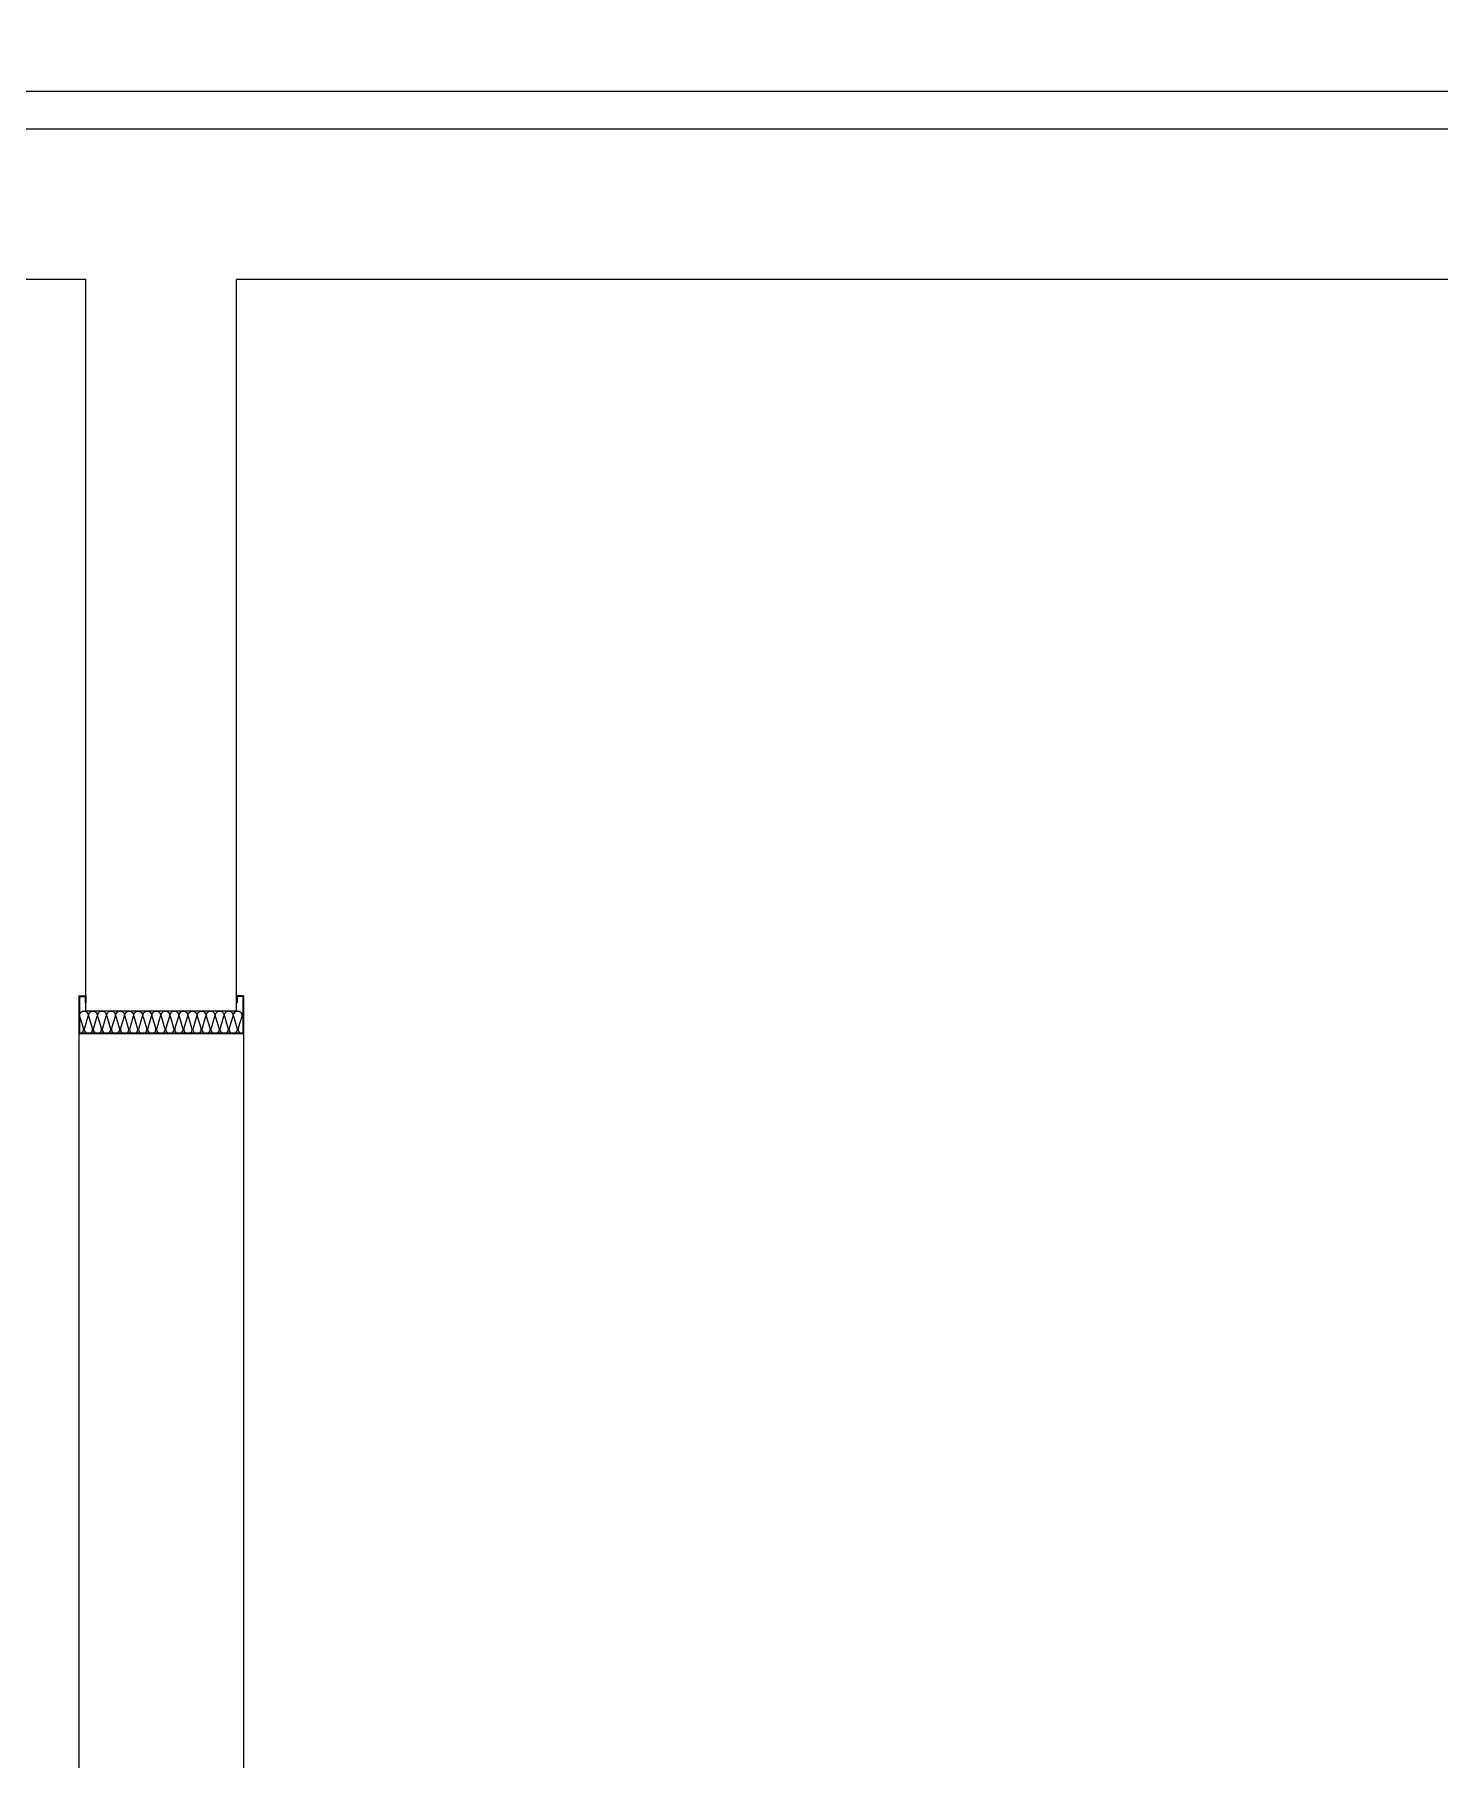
# Model space of a CAD drawing. Header units: millimetres. Extents: x 0 to 420000, y 0 to 297000.
# Drawn here: x 252895 to 254757, y 36488 to 38775 of the extents above; entities that cross this region are included whole.
import ezdxf

# ---------------------------------------------------------------- set-up
doc = ezdxf.new("R2010")
doc.units = ezdxf.units.MM
doc.linetypes.add('CEN', pattern=[62, 60, -1, 0, -1])
for name, color, linetype, lineweight in [('A-AXIS-LINE', 1, 'CEN', 15), ('A-ELEV-LIN3', 8, 'Continuous', 18), ('A-WAXM-PANL', 6, 'Continuous', 20), ('A-XXXX-INSL2', 8, 'Continuous', 18)]:
    doc.layers.add(name, color=color, linetype=linetype, lineweight=lineweight)

# ---------------------------------------------------------------- blocks, each defined once
blk = doc.blocks.new('axis(211208)')
at = {"layer": 'A-AXIS-LINE', "ltscale": 1000}
blk.add_line((4631788.1, -426868.7), (4955413.1, -426868.7), dxfattribs=at)
blk = doc.blocks.new('냉동층(220321)')
at = {"color": 6}
for p, q in [((4823264.8, -408068.7), (4823264.8, -408118.7)), ((4823264.8, -408068.7), (4823273.8, -408068.7)), ((4823265.4, -408069.3), (4823265.4, -408118.1)), ((4823265.4, -408069.3), (4823273.2, -408069.3)), ((4823273.2, -408069.3), (4823273.2, -408077.7)), ((4823273.8, -408077.7), (4823273.2, -408077.7)), ((4823273.8, -408068.7), (4823273.8, -408077.7)), ((4823482.8, -408068.7), (4823473.8, -408068.7)), ((4823473.8, -408068.7), (4823473.8, -408077.7)), ((4823473.8, -408077.7), (4823474.4, -408077.7)), ((4823482.2, -408069.3), (4823474.4, -408069.3)), ((4823474.4, -408069.3), (4823474.4, -408077.7)), ((4823482.2, -408069.3), (4823482.2, -408118.1)), ((4823482.8, -408068.7), (4823482.8, -408118.7)), ((4823482.8, -408118.7), (4823264.8, -408118.7)), ((4823482.2, -408118.1), (4823265.4, -408118.1))]:
    blk.add_line(p, q, dxfattribs=at)
at = {"layer": 'A-ELEV-LIN3'}
for p, q in [((4823264.8, -408118.7), (4823264.8, -411118.7)), ((4823482.8, -408118.7), (4823482.8, -411118.7))]:
    blk.add_line(p, q, dxfattribs=at)
at = {"layer": 'A-WAXM-PANL'}
blk.add_line((4823473.8, -408088.7), (4823473.8, -408088.7), dxfattribs=at)
at = {"layer": 'A-WAXM-PANL', "ltscale": 500}
blk.add_lwpolyline([(4823273.8, -407118.7), (4822473.8, -407118.7), (4822473.8, -401918.7), (4822673.8, -401918.7), (4822673.8, -406918.7), (4826673.8, -406918.7), (4826673.8, -408088.7)], dxfattribs=at)
at = {"layer": 'A-WAXM-PANL'}
for points in [[(4823273.8, -408089.3), (4823273.8, -407118.7)], [(4823473.8, -408088.9), (4823473.8, -407118.7)], [(4826473.8, -408088.7), (4826473.8, -407118.7), (4823473.8, -407118.7)], [(4823473.8, -408088.7), (4823273.8, -408088.7)]]:
    blk.add_lwpolyline(points, dxfattribs=at)
at = {"layer": 'A-XXXX-INSL2'}
blk.add_lwpolyline([(4823265.4, -408118.7, 0.508699), (4823270.7, -408111.4), (4823266.1, -408096, -1.37259), (4823276.7, -408096), (4823272.1, -408111.4, 1.37259), (4823282.7, -408111.4), (4823278.1, -408096, -1.37259), (4823288.7, -408096), (4823284.1, -408111.4, 1.37259), (4823294.7, -408111.4), (4823290.1, -408096, -1.37259), (4823300.7, -408096), (4823296.1, -408111.4, 1.37259), (4823306.7, -408111.4), (4823302.1, -408096, -1.37259), (4823312.7, -408096), (4823308.1, -408111.4, 1.37259), (4823318.7, -408111.4), (4823314.1, -408096, -1.37259), (4823324.7, -408096), (4823320.1, -408111.4, 1.37259), (4823330.7, -408111.4), (4823326.1, -408096, -1.37259), (4823336.7, -408096), (4823332.1, -408111.4, 1.37259), (4823342.7, -408111.4), (4823338.1, -408096, -1.37259), (4823348.7, -408096), (4823344.1, -408111.4, 1.37259), (4823354.7, -408111.4), (4823350.1, -408096, -1.37259), (4823360.7, -408096), (4823356.1, -408111.4, 1.37259), (4823366.7, -408111.4), (4823362.1, -408096, -1.37259), (4823372.7, -408096), (4823368.1, -408111.4, 1.37259), (4823378.7, -408111.4), (4823374.1, -408096, -1.37259), (4823384.7, -408096), (4823380.1, -408111.4, 1.37259), (4823390.7, -408111.4), (4823386.1, -408096, -1.37259), (4823396.7, -408096), (4823392.1, -408111.4, 1.37259), (4823402.7, -408111.4), (4823398.1, -408096, -1.37259), (4823408.7, -408096), (4823404.1, -408111.4, 1.37259), (4823414.7, -408111.4), (4823410.1, -408096, -1.37259), (4823420.7, -408096), (4823416.1, -408111.4, 1.37259), (4823426.7, -408111.4), (4823422.1, -408096, -1.37259), (4823432.7, -408096), (4823428.1, -408111.4, 1.37259), (4823438.7, -408111.4), (4823434.1, -408096, -1.37259), (4823444.7, -408096), (4823440.1, -408111.4, 1.37259), (4823450.7, -408111.4), (4823446.1, -408096, -1.37259), (4823456.7, -408096), (4823452.1, -408111.4, 1.37259), (4823462.7, -408111.4), (4823458.1, -408096, -1.37259), (4823468.7, -408096), (4823464.1, -408111.4, 1.37259), (4823474.7, -408111.4), (4823470.1, -408096, -1.37259), (4823480.7, -408096), (4823476.1, -408111.4, 0.508699), (4823481.4, -408118.7, 0.508699)], format="xyb", dxfattribs=at)

msp = doc.modelspace()

# ---------------------------------------------------------------- block references
msp.add_blockref('냉동층(220321)', (-4570311.3, 445568.7))
at = {"layer": 'A-AXIS-LINE'}
msp.add_blockref('axis(211208)', (-4581588.1, 465568.7), dxfattribs=at)

doc.saveas('drawing.dxf')
